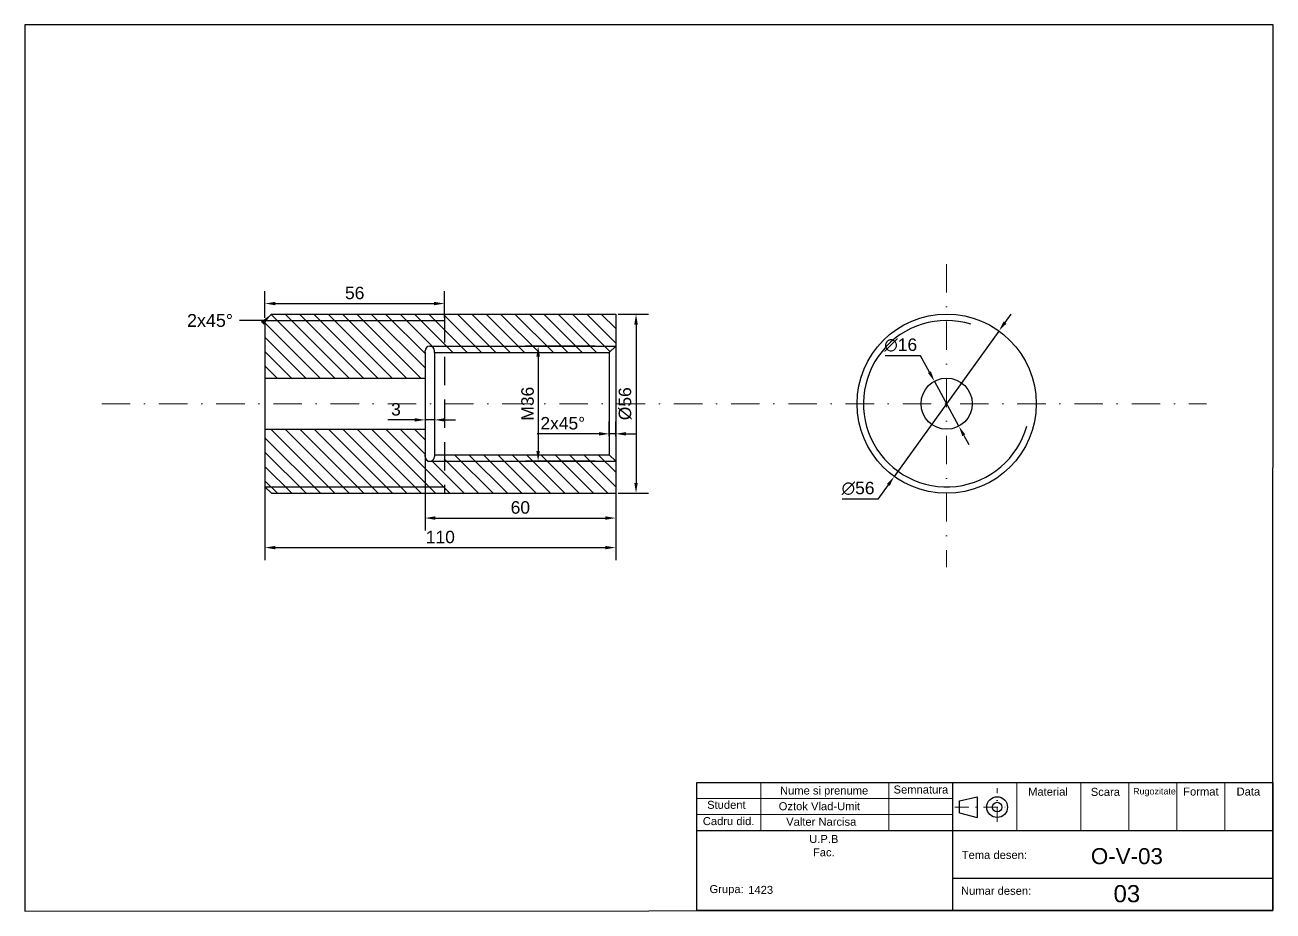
# Model space of a CAD drawing. Header units: millimetres. Extents: x -1107 to 12781, y -332 to 297.
# Drawn here: x -558.5 to -168.5, y -331.7 to -54.7 of the extents above; entities that cross this region are included whole.
import ezdxf
from ezdxf import colors
from ezdxf.entities.mleader import LeaderData, LeaderLine
from ezdxf.math import Vec2, Vec3

# ---------------------------------------------------------------- set-up
doc = ezdxf.new("R2010")
doc.units = ezdxf.units.MM
doc.header["$LTSCALE"] = 0.7
for name, pattern in [('DASHDOT', [25.4, 12.7, -6.35, 0, -6.35]), ('DASHDOT2', [12.7, 6.35, -3.175, 0, -3.175]), ('DASHED', [19.05, 12.7, -6.35])]:
    doc.linetypes.add(name, pattern=pattern)
for name, color, linetype, lineweight in [('AXE', 1, 'DASHDOT', 5), ('Chenar', 250, 'Continuous', 30), ('cote', 250, 'DASHDOT', 15), ('hasuri', 250, 'Continuous', 15), ('indicator', 250, 'Continuous', 30), ('Muchii Acoperote', 250, 'DASHED', 30), ('Muchii Groase', 250, 'Continuous', 30)]:
    doc.layers.add(name, color=color, linetype=linetype, lineweight=lineweight)
doc.layers.add('muchii subtiri', color=250, linetype='Continuous')
doc.styles.get("Standard").update_dxf_attribs({"font": 'arial.ttf'})
doc.dimstyles.new('a3', dxfattribs={"dimscale": 1.3, "dimtxt": 3, "dimasz": 2.5, "dimexe": 3, "dimexo": 0.625, "dimgap": 1, "dimtad": 1, "dimtoh": 1, "dimdec": 0, "dimtxsty": 'Standard', "dimcen": 2.5, "dimadec": 0, "dimazin": 0, "dimtfac": 1, "dimtdec": 0, "dimtmove": 0, "dimatfit": 0, "dimfxl": 1, "dimarcsym": 0})

# ---------------------------------------------------------------- blocks, each defined once
blk = doc.blocks.new('*D12')
at = {"layer": 'cote', "color": 0, "linetype": 'Continuous', "lineweight": -2, "transparency": 16777216}
for p, q in [((-375.89, -183.23), (-375.89, -178.65)), ((-373.89, -183.23), (-373.89, -178.65)), ((-379.14, -182.55), (-398.47, -182.55)), ((-373.89, -182.55), (-375.89, -182.55)), ((-370.64, -182.55), (-367.39, -182.55))]:
    blk.add_line(p, q, dxfattribs=at)
at = {"layer": 'cote', "color": 0, "linetype": 'Continuous', "transparency": 16777216}
for points in [[(-379.14, -182.01), (-379.14, -183.09), (-375.89, -182.55)], [(-370.64, -182.01), (-370.64, -183.09), (-373.89, -182.55)]]:
    blk.add_solid(points, dxfattribs=at)
at = {"layer": 'Defpoints', "color": 0, "linetype": 'Continuous', "transparency": 16777216}
for p in [(-375.89, -182.55), (-375.89, -184.04), (-373.89, -184.04)]:
    blk.add_point(p, dxfattribs=at)
at = {"layer": 'cote', "color": 0, "linetype": 'Continuous', "transparency": 16777216, "insert": (-390.43, -179.26), "char_height": 3.9, "attachment_point": 5}
blk.add_mtext('2x45°', dxfattribs=at)
blk = doc.blocks.new('*D13')
at = {"layer": 'cote', "color": 0, "linetype": 'Continuous', "lineweight": -2, "transparency": 16777216}
for p, q in [((-483.48, -146.33), (-483.48, -137.93)), ((-427.41, -146.33), (-427.41, -137.93)), ((-480.23, -141.83), (-430.66, -141.83))]:
    blk.add_line(p, q, dxfattribs=at)
at = {"layer": 'cote', "color": 0, "linetype": 'Continuous', "transparency": 16777216}
for points in [[(-480.23, -141.28), (-480.23, -142.37), (-483.48, -141.83)], [(-430.66, -141.28), (-430.66, -142.37), (-427.41, -141.83)]]:
    blk.add_solid(points, dxfattribs=at)
at = {"layer": 'Defpoints', "color": 0, "linetype": 'Continuous', "transparency": 16777216}
for p in [(-427.41, -141.83), (-483.48, -147.14), (-427.41, -147.14)]:
    blk.add_point(p, dxfattribs=at)
at = {"layer": 'cote', "color": 0, "linetype": 'Continuous', "transparency": 16777216, "insert": (-455.45, -138.53), "char_height": 3.9, "attachment_point": 5}
blk.add_mtext('56', dxfattribs=at)
blk = doc.blocks.new('*D14')
at = {"layer": 'cote', "color": 0, "linetype": 'Continuous', "lineweight": -2, "transparency": 16777216}
for p, q in [((-433.48, -171.36), (-433.48, -182.09)), ((-430.48, -171.36), (-430.48, -182.09)), ((-436.73, -178.19), (-445.14, -178.19)), ((-430.48, -178.19), (-433.48, -178.19)), ((-427.23, -178.19), (-423.98, -178.19))]:
    blk.add_line(p, q, dxfattribs=at)
at = {"layer": 'cote', "color": 0, "linetype": 'Continuous', "transparency": 16777216}
for points in [[(-436.73, -177.65), (-436.73, -178.73), (-433.48, -178.19)], [(-427.23, -177.65), (-427.23, -178.73), (-430.48, -178.19)]]:
    blk.add_solid(points, dxfattribs=at)
at = {"layer": 'Defpoints', "color": 0, "linetype": 'Continuous', "transparency": 16777216}
for p in [(-433.48, -170.54), (-430.48, -170.54), (-430.48, -178.19)]:
    blk.add_point(p, dxfattribs=at)
at = {"layer": 'cote', "color": 0, "linetype": 'Continuous', "transparency": 16777216, "insert": (-442.56, -174.9), "char_height": 3.9, "attachment_point": 5}
blk.add_mtext('3', dxfattribs=at)
blk = doc.blocks.new('*D15')
at = {"layer": 'cote', "color": 0, "linetype": 'Continuous', "lineweight": -2, "transparency": 16777216}
for p, q in [((-433.48, -185.58), (-433.48, -212.78)), ((-373.89, -185.58), (-373.89, -212.78)), ((-430.23, -208.88), (-377.14, -208.88))]:
    blk.add_line(p, q, dxfattribs=at)
at = {"layer": 'cote', "color": 0, "linetype": 'Continuous', "transparency": 16777216}
for points in [[(-430.23, -208.34), (-430.23, -209.42), (-433.48, -208.88)], [(-377.14, -208.34), (-377.14, -209.42), (-373.89, -208.88)]]:
    blk.add_solid(points, dxfattribs=at)
at = {"layer": 'Defpoints', "color": 0, "linetype": 'Continuous', "transparency": 16777216}
for p in [(-433.48, -184.77), (-373.89, -184.77), (-373.89, -208.88)]:
    blk.add_point(p, dxfattribs=at)
at = {"layer": 'cote', "color": 0, "linetype": 'Continuous', "transparency": 16777216, "insert": (-403.69, -205.59), "char_height": 3.9, "attachment_point": 5}
blk.add_mtext('60', dxfattribs=at)
blk = doc.blocks.new('*D16')
at = {"layer": 'cote', "color": 0, "linetype": 'Continuous', "lineweight": -2, "transparency": 16777216}
for p, q in [((-483.48, -189.13), (-483.48, -222.02)), ((-373.89, -189.13), (-373.89, -222.02)), ((-480.23, -218.12), (-377.14, -218.12))]:
    blk.add_line(p, q, dxfattribs=at)
at = {"layer": 'cote', "color": 0, "linetype": 'Continuous', "transparency": 16777216}
for points in [[(-480.23, -217.58), (-480.23, -218.66), (-483.48, -218.12)], [(-377.14, -217.58), (-377.14, -218.66), (-373.89, -218.12)]]:
    blk.add_solid(points, dxfattribs=at)
at = {"layer": 'Defpoints', "color": 0, "linetype": 'Continuous', "transparency": 16777216}
for p in [(-483.48, -188.32), (-373.89, -188.32), (-373.89, -218.12)]:
    blk.add_point(p, dxfattribs=at)
at = {"layer": 'cote', "color": 0, "linetype": 'Continuous', "transparency": 16777216, "insert": (-428.69, -214.83), "char_height": 3.9, "attachment_point": 5}
blk.add_mtext('110', dxfattribs=at)
blk = doc.blocks.new('*D17')
at = {"layer": 'cote', "color": 0, "linetype": 'Continuous', "lineweight": -2, "transparency": 16777216}
for p, q in [((-380.27, -155.14), (-402.03, -155.14)), ((-398.13, -158.39), (-398.13, -187.89)), ((-380.27, -191.14), (-402.03, -191.14))]:
    blk.add_line(p, q, dxfattribs=at)
at = {"layer": 'cote', "color": 0, "linetype": 'Continuous', "transparency": 16777216}
for points in [[(-398.67, -158.39), (-397.59, -158.39), (-398.13, -155.14)], [(-398.67, -187.89), (-397.59, -187.89), (-398.13, -191.14)]]:
    blk.add_solid(points, dxfattribs=at)
at = {"layer": 'Defpoints', "color": 0, "linetype": 'Continuous', "transparency": 16777216}
for p in [(-379.45, -155.14), (-398.13, -191.14), (-379.45, -191.14)]:
    blk.add_point(p, dxfattribs=at)
at = {"layer": 'cote', "color": 0, "linetype": 'Continuous', "transparency": 16777216, "insert": (-401.42, -173.14), "char_height": 3.9, "attachment_point": 5, "rotation": 90}
blk.add_mtext('M36', dxfattribs=at)
blk = doc.blocks.new('*D18')
at = {"layer": 'cote', "color": 0, "linetype": 'Continuous', "lineweight": -2, "transparency": 16777216}
for p, q in [((-373.08, -145.14), (-363.64, -145.14)), ((-367.54, -148.39), (-367.54, -197.89)), ((-373.08, -201.14), (-363.64, -201.14))]:
    blk.add_line(p, q, dxfattribs=at)
at = {"layer": 'cote', "color": 0, "linetype": 'Continuous', "transparency": 16777216}
for points in [[(-368.08, -148.39), (-367, -148.39), (-367.54, -145.14)], [(-368.08, -197.89), (-367, -197.89), (-367.54, -201.14)]]:
    blk.add_solid(points, dxfattribs=at)
at = {"layer": 'Defpoints', "color": 0, "linetype": 'Continuous', "transparency": 16777216}
for p in [(-373.89, -145.14), (-373.89, -201.14), (-367.54, -201.14)]:
    blk.add_point(p, dxfattribs=at)
at = {"layer": 'cote', "color": 0, "linetype": 'Continuous', "transparency": 16777216, "insert": (-370.94, -173.14), "char_height": 3.9, "attachment_point": 5, "rotation": 90}
blk.add_mtext('%%c56', dxfattribs=at)
blk = doc.blocks.new('*D19')
at = {"layer": 'cote', "color": 0, "linetype": 'Continuous', "lineweight": -2, "transparency": 16777216}
for p, q in [((-278.61, -158.2), (-289.74, -158.2)), ((-275.86, -163.26), (-278.61, -158.2)), ((-266.66, -180.17), (-274.31, -166.12)), ((-265.11, -183.03), (-263.56, -185.88))]:
    blk.add_line(p, q, dxfattribs=at)
at = {"layer": 'cote', "color": 0, "linetype": 'Continuous', "transparency": 16777216}
for points in [[(-275.38, -163), (-276.33, -163.52), (-274.31, -166.12)], [(-264.63, -182.77), (-265.58, -183.28), (-266.66, -180.17)]]:
    blk.add_solid(points, dxfattribs=at)
at = {"layer": 'Defpoints', "color": 0, "linetype": 'Continuous', "transparency": 16777216}
for p in [(-274.31, -166.12), (-266.66, -180.17)]:
    blk.add_point(p, dxfattribs=at)
at = {"layer": 'cote', "color": 0, "linetype": 'Continuous', "transparency": 16777216, "insert": (-284.83, -154.8), "char_height": 3.9, "attachment_point": 5}
blk.add_mtext('∅16', dxfattribs=at)
blk = doc.blocks.new('*D20')
at = {"layer": 'cote', "color": 0, "linetype": 'Continuous', "lineweight": -2, "transparency": 16777216}
for p, q in [((-252.24, -147.77), (-250.34, -145.13)), ((-254.14, -150.41), (-286.83, -195.88)), ((-288.73, -198.52), (-291.95, -203)), ((-291.95, -203), (-303.08, -203))]:
    blk.add_line(p, q, dxfattribs=at)
at = {"layer": 'cote', "color": 0, "linetype": 'Continuous', "transparency": 16777216}
for points in [[(-252.68, -147.45), (-251.8, -148.09), (-254.14, -150.41)], [(-289.17, -198.2), (-288.29, -198.83), (-286.83, -195.88)]]:
    blk.add_solid(points, dxfattribs=at)
at = {"layer": 'Defpoints', "color": 0, "linetype": 'Continuous', "transparency": 16777216}
for p in [(-254.14, -150.41), (-286.83, -195.88)]:
    blk.add_point(p, dxfattribs=at)
at = {"layer": 'cote', "color": 0, "linetype": 'Continuous', "transparency": 16777216, "insert": (-298.16, -199.6), "char_height": 3.9, "attachment_point": 5}
blk.add_mtext('∅56', dxfattribs=at)

msp = doc.modelspace()

# ---------------------------------------------------------------- hatches: boundary and pattern name
at = {"layer": 'hasuri', "linetype": 'Continuous'}
h = msp.add_hatch(dxfattribs=at)
h.set_pattern_fill('ANSI31', color=256, angle=90)
h.set_pattern_definition([(135, (-550.7264, -305.1117), (-2.245064, -2.245064), [])])
h.paths.add_polyline_path([(-431.98, -155.14), (-427.41, -155.14), (-427.41, -147.14), (-483.48, -147.14), (-483.48, -147.14), (-483.48, -165.14), (-433.48, -165.14), (-433.48, -157.14), (-433.48, -156.64, -0.414214)])
h.paths.add_polyline_path([(-373.89, -145.14), (-427.41, -145.14), (-427.41, -155.14), (-373.89, -155.14)])
h.paths.add_polyline_path([(-427.41, -145.14), (-481.48, -145.14), (-483.48, -147.14), (-427.41, -147.14)])
h.paths.add_polyline_path([(-373.89, -155.14), (-427.41, -155.14), (-427.41, -157.14), (-375.89, -157.14)])
h.paths.add_polyline_path([(-427.41, -191.14), (-431.98, -191.14, -0.414214), (-433.48, -189.64), (-433.48, -189.14), (-433.48, -181.14), (-483.48, -181.14), (-483.48, -199.14), (-483.48, -199.14), (-427.41, -199.14)])
h.paths.add_polyline_path([(-427.41, -199.14), (-483.48, -199.14), (-481.48, -201.14), (-427.41, -201.14)])
h.paths.add_polyline_path([(-373.89, -191.14), (-427.41, -191.14), (-427.41, -199.14), (-427.41, -201.14), (-373.89, -201.14)])
h.paths.add_polyline_path([(-375.89, -189.14), (-427.41, -189.14), (-427.41, -191.14), (-373.89, -191.14)])

# ---------------------------------------------------------------- linework, layer by layer
at = {"layer": 'AXE'}
for p, q in [((-270.48, -129.53), (-270.48, -224.21)), ((-534.48, -173.14), (-189.26, -173.14)), ((-534.48, -173.14), (-189.26, -173.14))]:
    msp.add_line(p, q, dxfattribs=at)
at = {"layer": 'Chenar', "linetype": 'Continuous'}
for p, q in [((-168.49, -54.73), (-558.48, -54.73)), ((-558.48, -54.73), (-558.48, -331.73)), ((-168.57, -331.56), (-168.49, -54.73)), ((-558.48, -331.73), (-168.57, -331.56))]:
    msp.add_line(p, q, dxfattribs=at)
at = {"layer": 'indicator', "linetype": 'Continuous'}
for p, q in [((-348.57, -331.54), (-348.57, -291.54)), ((-348.57, -291.54), (-168.57, -291.54)), ((-268.57, -331.54), (-268.57, -291.54)), ((-168.57, -291.54), (-168.57, -331.54)), ((-266.41, -297.3), (-260.92, -296)), ((-260.92, -296), (-260.92, -302.48)), ((-266.41, -300.99), (-266.41, -297.3)), ((-266.41, -300.99), (-260.92, -302.48)), ((-348.57, -306.54), (-168.57, -306.54)), ((-168.57, -321.54), (-268.57, -321.54)), ((-168.57, -331.54), (-348.57, -331.54))]:
    msp.add_line(p, q, dxfattribs=at)
at = {"layer": 'indicator', "linetype": 'Continuous', "lineweight": 20}
for p, q in [((-328.57, -306.54), (-328.57, -291.54)), ((-288.57, -306.54), (-288.57, -291.54)), ((-248.57, -306.54), (-248.57, -291.54)), ((-228.57, -306.54), (-228.57, -291.54)), ((-213.57, -306.54), (-213.57, -291.54)), ((-198.57, -306.54), (-198.57, -291.54)), ((-183.57, -306.54), (-183.57, -291.54)), ((-348.57, -296.54), (-268.57, -296.54)), ((-348.57, -301.54), (-268.57, -301.54))]:
    msp.add_line(p, q, dxfattribs=at)
at = {"layer": 'indicator', "color": 1, "linetype": 'DASHDOT2', "lineweight": 5}
for p, q in [((-254.7, -303.88), (-254.7, -293.27)), ((-267.94, -299.24), (-250.21, -299.24))]:
    msp.add_line(p, q, dxfattribs=at)
at = {"layer": 'indicator', "linetype": 'Continuous'}
for radius in [3.24, 1.51]:
    msp.add_circle((-254.7, -299.24), radius, dxfattribs=at)
at = {"layer": 'Muchii Acoperote'}
msp.add_line((-427.41, -145.14), (-427.41, -201.14), dxfattribs=at)
at = {"layer": 'Muchii Groase', "linetype": 'Continuous'}
for p, q in [((-483.48, -147.14), (-481.48, -145.14)), ((-483.48, -147.14), (-483.48, -199.14)), ((-481.48, -145.14), (-427.41, -145.14)), ((-373.89, -145.14), (-373.89, -201.14)), ((-375.89, -157.14), (-373.89, -155.14)), ((-433.48, -157.14), (-433.48, -156.64)), ((-433.48, -157.14), (-433.48, -189.14)), ((-430.48, -157.14), (-430.48, -156.64)), ((-430.48, -157.14), (-430.48, -189.14)), ((-375.89, -157.14), (-375.89, -189.14)), ((-433.48, -189.64), (-433.48, -189.14)), ((-430.48, -189.14), (-430.48, -189.64)), ((-375.89, -189.14), (-373.89, -191.14)), ((-483.48, -199.14), (-481.48, -201.14))]:
    msp.add_line(p, q, dxfattribs=at)
at = {"layer": 'Muchii Groase'}
for p, q in [((-481.48, -145.14), (-373.89, -145.14)), ((-430.48, -157.14), (-375.89, -157.14)), ((-483.48, -165.14), (-433.48, -165.14)), ((-483.48, -181.14), (-433.48, -181.14)), ((-430.48, -189.14), (-375.89, -189.14)), ((-481.48, -201.14), (-373.89, -201.14))]:
    msp.add_line(p, q, dxfattribs=at)
at = {"layer": 'Muchii Groase', "linetype": 'Continuous'}
for radius in [28, 8]:
    msp.add_circle((-270.48, -173.14), radius, dxfattribs=at)
for centre, start, end in [((-431.98, -156.64), 0, 180), ((-431.98, -189.64), 180, 0)]:
    msp.add_arc(centre, 1.5, start, end, dxfattribs=at)
at = {"layer": 'muchii subtiri'}
for p, q in [((-483.48, -147.14), (-427.41, -147.14)), ((-431.98, -155.14), (-373.89, -155.14)), ((-432.71, -191.14), (-373.89, -191.14)), ((-483.48, -199.14), (-427.41, -199.14))]:
    msp.add_line(p, q, dxfattribs=at)
at = {"layer": 'muchii subtiri', "linetype": 'Continuous'}
msp.add_arc((-270.48, -173.14), 26, 73.1408, 344.462, dxfattribs=at)

# ---------------------------------------------------------------- texts
at = {"layer": 'indicator', "linetype": 'Continuous'}
for s, width, gutter_width, insert, char_height, attachment_point in [('Semnatura', 18.4711, 12.5, (-287.06, -292.49), 2.5, 1), ('Nume si prenume', 34.4883, 12.5, (-322.55, -292.8), 2.5, 1), ('Material', 17.5018, 12.5, (-245.02, -293.17), 2.5, 1), ('Scara', 20, 12.5, (-225.43, -293.22), 2.5, 1), ('Rugozitate', 12.5661, 12.5, (-212.21, -293.28), 2, 1), ('Format', 12.8186, 12.5, (-196.56, -293.12), 2.5, 1), ('Data', 11.1262, 12.5, (-179.88, -293.12), 2.5, 1), ('Oztok Vlad-Umit', 35.964, 12.5, (-322.95, -297.71), 2.5, 1), ('Cadru did.', 17.5446, 12.5, (-346.67, -302.36), 2.5, 1), ('\\pxqc;Valter Narcisa', 33.9059, 12.5, (-326.61, -302.56), 2.5, 1), ('\\pxqc;U.P.B\\PFac.', 23.2509, 12.5, (-320.49, -314.65), 2.5, 7), ('\\pxqc;O-V-03', 103.229, 25, (-265.77, -312.06), 5, 1), ('Tema desen:', 29.544, 12.5, (-265.75, -312.93), 2.5, 1), ('Grupa:', 15.0818, 12.5, (-344.57, -323.61), 2.5, 1), ('\\pxqc;03', 260.8496, 26.78, (-344.59, -323.61), 5.357, 1), ('1423', 18.4052, 12.5, (-332.47, -323.86), 2.5, 1), ('Numar desen:', 33.3018, 12.5, (-265.99, -324.14), 2.5, 1)]:
    msp.add_mtext_dynamic_manual_height_columns(s, width=width, gutter_width=gutter_width, heights=[0], dxfattribs=dict(at, insert=insert, char_height=char_height, attachment_point=attachment_point))
at = {"layer": 'indicator', "linetype": 'Continuous', "insert": (-339.3, -297.27), "char_height": 2.5, "attachment_point": 2}
msp.add_mtext('Student', dxfattribs=at)

# ---------------------------------------------------------------- dimensions: what is measured, and where the dimension line sits
at = {"layer": 'cote', "linetype": 'Continuous'}
for base, p1, p2, picture, middle in [((-427.41, -141.83), (-483.48, -147.14), (-427.41, -147.14), '*D13', (-455.45, -138.53)), ((-373.89, -208.88), (-433.48, -184.77), (-373.89, -184.77), '*D15', (-403.69, -205.59)), ((-373.89, -218.12), (-483.48, -188.32), (-373.89, -188.32), '*D16', (-428.69, -214.83))]:
    dim = msp.add_linear_dim(base=base, p1=p1, p2=p2, dimstyle='a3', dxfattribs=at)
    dim.commit()
    dim.dimension.update_dxf_attribs({"geometry": picture, "text_midpoint": middle})
dim = msp.add_linear_dim(base=(-367.54, -201.14), p1=(-373.89, -145.14), p2=(-373.89, -201.14), angle=90, text='%%c<>', dimstyle='a3', dxfattribs=at)
dim.commit()
dim.dimension.update_dxf_attribs({"geometry": '*D18', "text_midpoint": (-370.94, -173.14)})
for p1, p2, picture, middle in [((-254.14, -150.41), (-286.83, -195.88), '*D20', (-298.16, -203)), ((-266.66, -180.17), (-274.31, -166.12), '*D19', (-284.83, -158.2))]:
    dim = msp.add_diameter_dim_2p(p1=p1, p2=p2, dimstyle='a3', dxfattribs=at)
    dim.commit()
    dim.dimension.update_dxf_attribs({"geometry": picture, "text_midpoint": middle, "dimtype": 163})
dim = msp.add_linear_dim(base=(-398.13, -191.14), p1=(-379.45, -155.14), p2=(-379.45, -191.14), angle=90, text='M36', dimstyle='a3', dxfattribs=at)
dim.commit()
dim.dimension.update_dxf_attribs({"geometry": '*D17', "text_midpoint": (-398.13, -173.14), "dimtype": 160})
dim = msp.add_linear_dim(base=(-430.48, -178.19), p1=(-433.48, -170.54), p2=(-430.48, -170.54), dimstyle='a3', dxfattribs=at)
dim.commit()
dim.dimension.update_dxf_attribs({"geometry": '*D14', "text_midpoint": (-442.56, -178.19), "dimtype": 160})
dim = msp.add_linear_dim(base=(-375.89, -182.55), p1=(-373.89, -184.04), p2=(-375.89, -184.04), text='2x45°', dimstyle='a3', dxfattribs=at)
dim.commit()
dim.dimension.update_dxf_attribs({"geometry": '*D12', "text_midpoint": (-390.43, -179.26)})

# ---------------------------------------------------------------- leaders
ml = msp.add_multileader_mtext('Standard', dxfattribs=at)
ml.set_content('2x45°', color=256)
ml.set_leader_properties()
ml.build(insert=Vec2(0, 0))
ctx = ml.context
ctx.base_point, ctx.plane_origin = Vec3(-509.3, -147.14), Vec3(-481.48, -145.14)
ctx.text_align_type = 2
notes = []
notes.append((ctx, [(0, (1, 1, 0), (-483.48, -147.14), (-1, 0), 8, [(0, [(-481.48, -145.14)], 0, [])])]))
ctx.mtext.insert, ctx.mtext.alignment, ctx.mtext.flow_direction = Vec3(-493.48, -145.11), 3, 5
for ctx, leaders in notes:
    for number, flags, end, landing, length, lines in leaders:
        leader = LeaderData()
        leader.index, (leader.has_last_leader_line, leader.has_dogleg_vector, leader.attachment_direction) = number, flags
        leader.last_leader_point, leader.dogleg_vector, leader.dogleg_length = Vec3(end), Vec3(landing), length
        for number, points, colour, breaks in lines:
            line = LeaderLine()
            line.index, line.vertices, line.color, line.breaks = number, Vec3.list(points), colors.encode_raw_color(colour), breaks
            leader.lines.append(line)
        ctx.leaders.append(leader)

doc.saveas('drawing.dxf')
